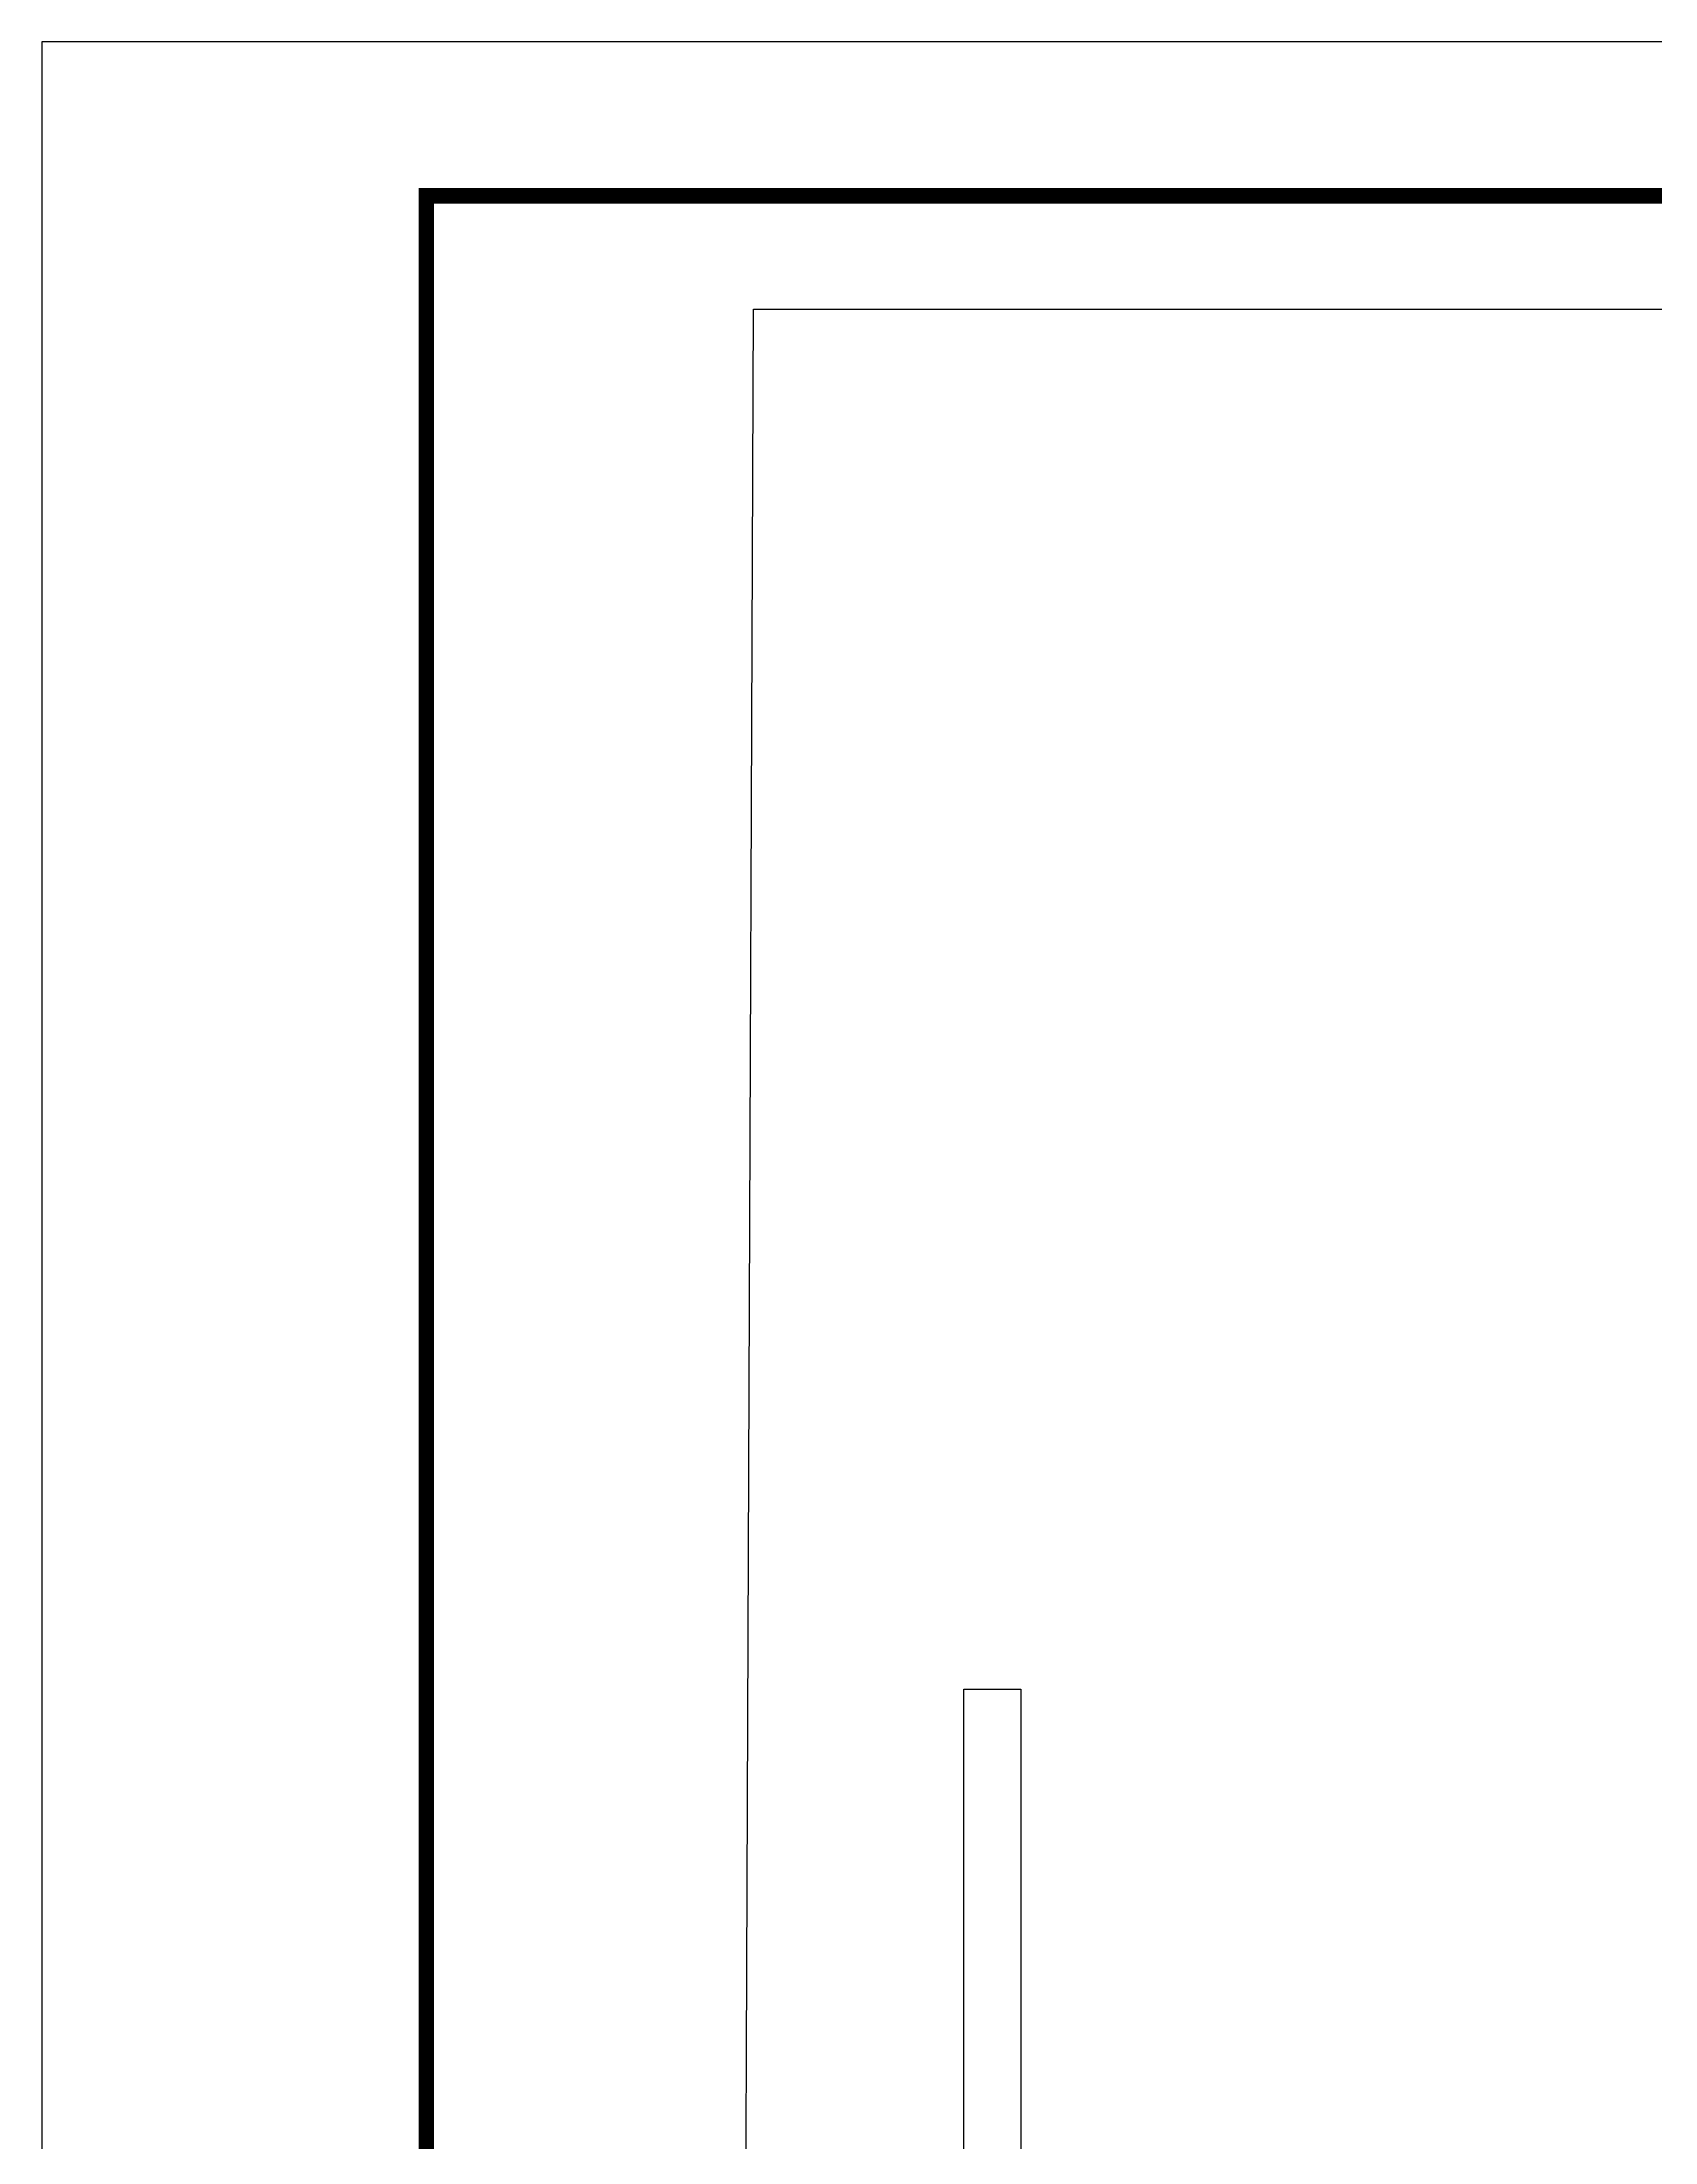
# Model space of a CAD drawing. Extents: x -4780 to 4154, y -1673 to 3208.
# Drawn here: x 1179 to 1922, y 65 to 1032 of the extents above; entities that cross this region are included whole.
import ezdxf

# ---------------------------------------------------------------- set-up
doc = ezdxf.new("R2010")
doc.units = 0
doc.header["$MEASUREMENT"] = 0
doc.layers.add('ARQ-FOLHA', color=7, linetype='Continuous')
doc.layers.add('PENA01', color=1, linetype='Continuous')
doc.styles.add('ROMAND', font='romand.shx', dxfattribs={"width": 0.75})

# ---------------------------------------------------------------- blocks, each defined once
blk = doc.blocks.new('FOLHA A3')
at = {"layer": 'ARQ-FOLHA'}
for p, q in [((420, 0), (0, 0)), ((0, 0), (0, -297))]:
    blk.add_line(p, q, dxfattribs=at)
at = {"layer": 'ARQ-FOLHA', "const_width": 1}
blk.add_lwpolyline([(410, -10), (25, -10), (25, -287), (410, -287), (410, -10)], dxfattribs=at)

msp = doc.modelspace()

# ---------------------------------------------------------------- linework, layer by layer
for points in [[(1506.883, 908.951), (3320.24, 908.951), (3313.643, -733.773), (1500.286, -733.773)], [(1629.942, -504.946), (1603.753, -504.946), (1603.753, 273.559), (1629.942, 273.559)]]:
    msp.add_lwpolyline(points, close=True)

# ---------------------------------------------------------------- block references
at = {"layer": 'ARQ-FOLHA', "xscale": 7.083381930047244, "yscale": 7.083381930047244, "zscale": 7.083381930047244}
msp.add_blockref('FOLHA A3', (1179.1, 1031.885), dxfattribs=at)

# ---------------------------------------------------------------- texts
at = {"layer": 'PENA01', "color": 5, "style": 'ROMAND'}
for insert, char_height, attachment_point in [((1240.025, 122.966), 0.1, 6), ((1240.205, 122.966), 0.1, 4), ((1283.771, 116.485), 0.1, 6), ((1291.099, 116.485), 0.1, 4), ((1301.868, 117.306), 0.2, 4), ((1266.297, 111.084), 0.1, 4), ((1273.101, 110.722), 0.1, 4), ((1291.574, 110.37), 0.1, 4), ((1243.242, 105.89), 0.1, 4), ((1266.133, 95.516), 0.1, 4), ((1281.396, 95.836), 0.1, 4), ((1291.723, 95.349), 0.1, 4)]:
    msp.add_mtext('\\A1;', dxfattribs=dict(at, insert=insert, char_height=char_height, attachment_point=attachment_point))

doc.saveas('drawing.dxf')
